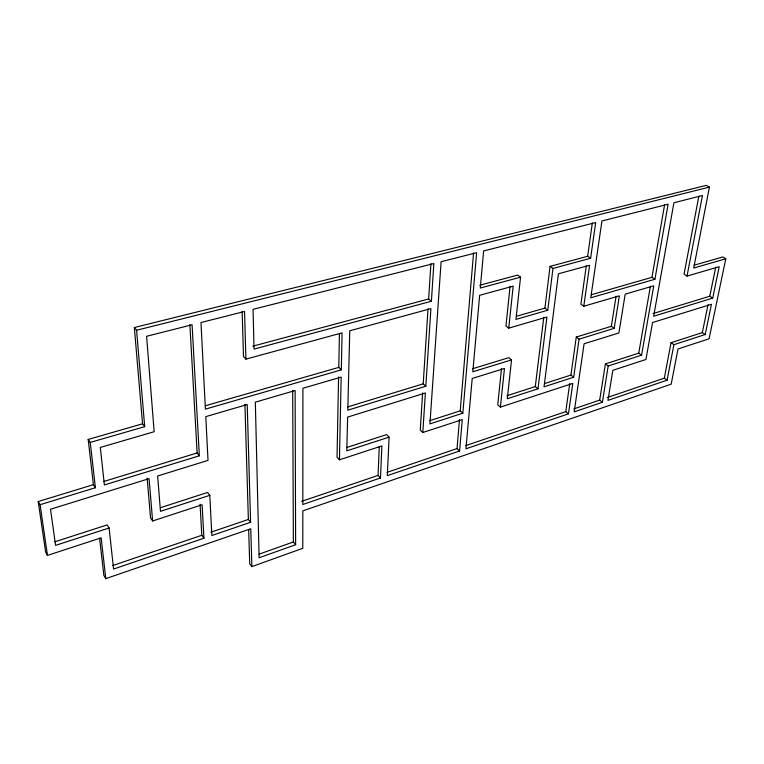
<?xml version="1.0" encoding="UTF-8"?>
<svg xmlns="http://www.w3.org/2000/svg" width="764" height="764" viewBox="0 0 764 764"><rect width="100%" height="100%" fill="white"/><g stroke="black" fill="none" stroke-linecap="round" stroke-linejoin="round"><path stroke-width="1.15" d="M338.586 376.958L337.029 457.206L339.445 459.813L381.885 445.918L380.482 477.977L302.821 504.479L302.916 388.265L341.164 377.091L339.445 459.813M341.317 369.862L342.081 332.865L245.912 359.137L244.537 311.492L200.98 322.523L205.401 409.132L341.317 369.862L338.777 367.379L339.426 334.011M380.482 477.977L378.046 475.409L379.25 446.95M346.579 447.551L386.613 434.611L389.115 437.123L387.291 475.657L459.584 450.98L462.277 419.598L422.807 432.529L420.257 430.075L422.635 392.906M425.834 386.221L430.906 308.608L349.759 330.774L347.792 410.192L425.834 386.221L423.218 383.834L428.021 308.685M431.393 301.236L433.856 263.551L253.065 309.334L254.04 349.1L431.393 301.236L428.642 298.982L430.896 263.704M422.807 432.529L425.386 392.982L347.62 417.096L346.789 450.856L389.115 437.123M459.584 450.98L457.034 448.573L459.489 419.551M462.831 413.19L476.64 252.712L441.105 261.708L429.931 423.877L462.831 413.19L460.224 410.831L473.565 252.96M501.518 368.544L497.746 404.815L500.391 407.116L572.79 383.423L568.464 413.83L465.925 448.821L472.219 378.457L504.479 368.449L500.391 407.116M510.085 286.338L505.959 325.961L508.738 328.157L546.928 317.012L537.99 388.8L507.306 398.76L511.536 359.892L508.805 357.667L472.4 368.792M508.738 328.157L513.179 286.137L479.649 295.296L472.811 371.791L511.536 359.892M479.773 285.249L517.667 275.069L520.542 277.179L515.948 319.409L547.769 310.213L552.974 268.431L550.051 266.378L544.933 308.093L547.769 310.213M537.99 388.8L535.287 386.574L543.806 317.232M568.464 413.83L565.78 411.624L569.724 383.585M576.276 337.039L579.093 339.149L573.678 377.215L570.928 375.057L576.276 337.039L611.334 326.323L614.189 328.367L619.375 295.849L583.782 306.24L580.907 304.187L586.332 265.605M520.542 277.179L480.298 288.038L483.612 250.945L595.691 222.563L590.61 258.27L587.65 256.284L592.339 222.935M583.782 306.24L589.617 265.27L558.436 273.779L544.025 386.842L573.678 377.215M602.404 402.246L599.683 400.107L605.403 363.922L638.752 353.14L641.569 355.184L653.764 285.803L625.191 294.15L618.888 332.97L584.088 343.762L574.194 411.872L602.404 402.246L608.182 366.013L605.403 363.922M611.334 326.323L616.09 296.165M638.752 353.14L650.412 286.213M591.307 294.761L651.959 277.313L664.604 204.742M654.92 279.252L668.118 204.217L601.927 220.977L590.773 297.788L654.92 279.252L651.959 277.313M607.456 397.461L664.317 378.151L671.05 342.711L702.326 332.607L705.191 334.527L711.446 304.273L652.542 322.532L645.943 359.462L612.833 370.311L607.953 400.355L667.096 380.176L673.896 344.688L705.191 334.527M698.879 196.09L684.047 274.209L687.027 276.091L719.201 266.693L712.716 298.103L653.659 316.239L673.924 202.746L702.46 195.517L687.027 276.091M142.543 423.8L88.194 439.434L90.228 442.413L144.702 426.675L142.543 423.8L134.349 327.527L706.27 185.365L709.422 187.113L693.722 268.04L725.8 258.767L709.078 338.796L678.012 348.967L671.184 384.177L302.821 510.868L302.783 548.304L251.862 566.621L249.694 563.736L248.672 529.471M702.326 332.607L708.037 304.702M653.039 313.565L709.775 296.222L715.725 267.18M295.62 544.732L259.12 557.768L255.329 402.16L295.114 390.547L295.62 544.732L293.376 541.953L292.679 390.328M259.139 554.129L293.376 541.953M99.578 538.219L103.866 575.473L105.795 578.635L250.773 528.764L251.862 566.621M147.156 478.073L150.556 517.982L152.628 520.981L202.088 504.784L203.95 538.219L113.578 569.046L109.099 528L107.113 524.925L54.836 541.81M209.794 495.32L160.459 511.336L157.661 476.001L208.018 460.386L205.783 416.638L247.211 404.538L250.592 522.299L211.848 535.516L209.794 495.32L207.607 492.455L160.602 507.64M112.757 565.541L201.811 535.278L203.95 538.219M210.807 532.231L248.367 519.463L250.592 522.299M301.637 501.365L378.046 475.409M387.1 472.333L457.034 448.573M465.62 445.651L565.78 411.624M573.764 408.912L599.683 400.107M38.2 501.547L40.072 504.708L95.404 487.718L93.409 484.672L38.2 501.547L45.649 552.171L47.483 555.399L101.135 537.837L105.795 578.635M109.099 528L55.591 545.372L50.5 509.235L149.066 478.665L152.628 520.981M608.182 366.013L641.569 355.184M429.626 420.716L460.224 410.831M506.904 395.742L535.287 386.574M544.598 383.566L570.928 375.057M199.366 455.783L104.401 484.949L100.313 447.437L154.156 431.708L146.602 336.294L192.079 324.776L199.366 455.783L197.141 452.957L189.864 324.538M579.093 339.149L614.189 328.367M103.512 481.578L197.141 452.957M347.553 406.964L423.218 383.834M205.401 405.732L338.777 367.379M516.55 316.258L544.933 308.093M694.161 265.184L722.782 256.952L725.8 258.767M552.974 268.431L590.61 258.27M252.75 346.207L428.642 298.982M550.051 266.378L587.65 256.284M134.349 327.527L136.594 330.239L709.422 187.113M709.775 296.222L712.716 298.103M671.05 342.711L673.896 344.688M664.317 378.151L667.096 380.176M245.912 359.137L243.496 356.53L242.15 311.349M40.072 504.708L47.483 555.399M90.228 442.413L95.404 487.718M88.194 439.434L93.409 484.672M136.594 330.239L144.702 426.675M200.053 504.192L201.811 535.278M244.919 404.232L248.367 519.463"/></g></svg>
